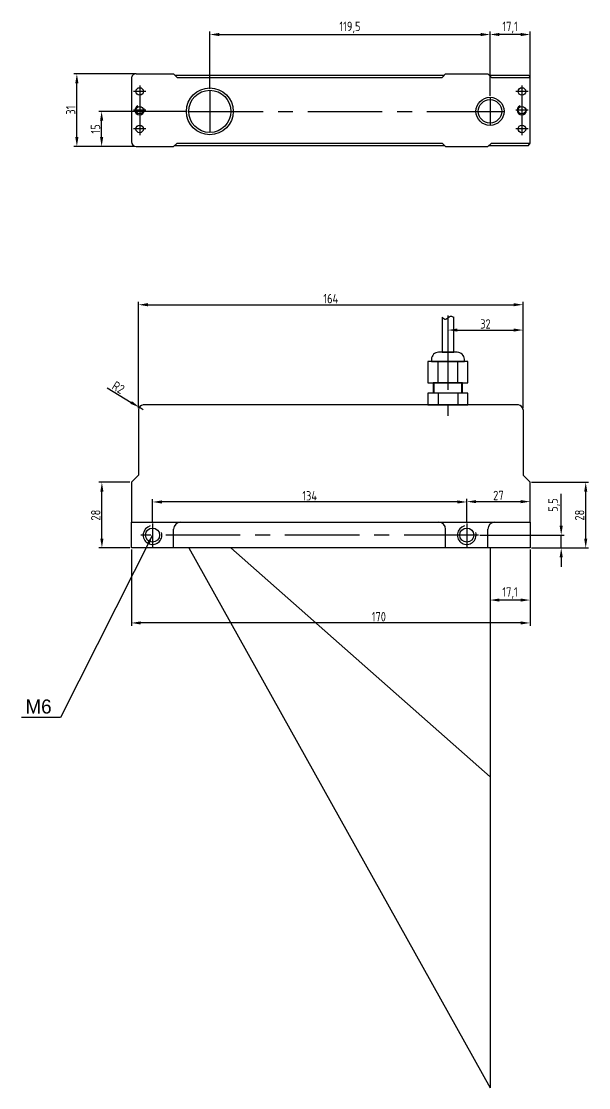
# Model space of a CAD drawing. Header units: millimetres. Extents: x -1175 to 1731, y -317 to 650.
# Drawn here: x 882.8 to 1124.7, y -85.9 to 369.1 of the extents above; entities that cross this region are included whole.
import ezdxf

# ---------------------------------------------------------------- set-up
doc = ezdxf.new("R2010")
doc.units = ezdxf.units.MM
doc.linetypes.add('CENTER', pattern=[50.8, 31.75, -6.35, 6.35, -6.35])
doc.styles.add('GOSTw', font='gostw.shx')
doc.dimstyles.new('Vad-style', dxfattribs={"dimtxt": 4, "dimasz": 4, "dimexe": 1.25, "dimexo": 0.625, "dimtad": 1, "dimdec": 1, "dimtxsty": 'GOSTw', "dimcen": 2.5, "dimclrd": 1, "dimclre": 1, "dimclrt": 1, "dimazin": 0, "dimtfac": 1, "dimtdec": 1, "dimtmove": 0, "dimatfit": 3, "dimfxl": 1, "dimarcsym": 0})

# ---------------------------------------------------------------- blocks, each defined once
blk = doc.blocks.new('*D18')
at = {"color": 1, "lineweight": -2, "transparency": 16777216}
for p, q in [((932.76, 204.03), (932.76, 249.42)), ((936.76, 248.17), (1092.76, 248.17)), ((1096.76, 204.03), (1096.76, 249.42))]:
    blk.add_line(p, q, dxfattribs=at)
at = {"color": 1, "transparency": 16777216}
for points in [[(936.76, 248.84), (936.76, 247.5), (932.76, 248.17)], [(1092.76, 248.84), (1092.76, 247.5), (1096.76, 248.17)]]:
    blk.add_solid(points, dxfattribs=at)
at = {"layer": 'Defpoints', "color": 0, "transparency": 16777216}
for p in [(1096.76, 248.17), (932.76, 203.4), (1096.76, 203.4)]:
    blk.add_point(p, dxfattribs=at)
at = {"color": 1, "transparency": 16777216, "insert": (1014.76, 250.79), "char_height": 4, "attachment_point": 5, "style": 'GOSTw'}
blk.add_mtext('164', dxfattribs=at)
blk = doc.blocks.new('*D19')
at = {"color": 1, "lineweight": -2, "transparency": 16777216}
for p, q in [((919.42, 212.66), (929.62, 206.5)), ((934.76, 203.4), (933.05, 204.44))]:
    blk.add_line(p, q, dxfattribs=at)
at = {"color": 1, "transparency": 16777216}
blk.add_solid([(929.97, 207.07), (929.28, 205.93), (933.05, 204.44)], dxfattribs=at)
at = {"layer": 'Defpoints', "color": 0, "transparency": 16777216}
for p in [(933.05, 204.44), (934.76, 203.4)]:
    blk.add_point(p, dxfattribs=at)
at = {"color": 1, "transparency": 16777216, "insert": (924.17, 212.86), "char_height": 4, "attachment_point": 5, "rotation": 328.8813, "style": 'GOSTw'}
blk.add_mtext('R2', dxfattribs=at)
blk = doc.blocks.new('*D26')
at = {"color": 1, "lineweight": -2, "transparency": 16777216}
for p, q in [((953.56, 330.68), (915.8, 330.68)), ((917.05, 319.67), (917.05, 326.68)), ((931.15, 315.67), (915.8, 315.67))]:
    blk.add_line(p, q, dxfattribs=at)
at = {"color": 1, "transparency": 16777216}
for points in [[(916.38, 326.68), (917.72, 326.68), (917.05, 330.68)], [(916.38, 319.67), (917.72, 319.67), (917.05, 315.67)]]:
    blk.add_solid(points, dxfattribs=at)
at = {"layer": 'Defpoints', "color": 0, "transparency": 16777216}
for p in [(917.05, 330.68), (954.18, 330.68), (931.78, 315.67)]:
    blk.add_point(p, dxfattribs=at)
at = {"color": 1, "transparency": 16777216, "insert": (914.43, 323.17), "char_height": 4, "attachment_point": 5, "rotation": 90, "style": 'GOSTw'}
blk.add_mtext('15', dxfattribs=at)
blk = doc.blocks.new('*D27')
at = {"color": 1, "lineweight": -2, "transparency": 16777216}
for p, q in [((1082.68, 337.29), (1082.68, 364.7)), ((1099.8, 345.21), (1099.8, 364.7)), ((1095.8, 363.45), (1086.68, 363.45))]:
    blk.add_line(p, q, dxfattribs=at)
at = {"color": 1, "transparency": 16777216}
for points in [[(1086.68, 364.12), (1086.68, 362.78), (1082.68, 363.45)], [(1095.8, 364.12), (1095.8, 362.78), (1099.8, 363.45)]]:
    blk.add_solid(points, dxfattribs=at)
at = {"layer": 'Defpoints', "color": 0, "transparency": 16777216}
for p in [(1082.68, 363.45), (1099.8, 344.58), (1082.68, 336.67)]:
    blk.add_point(p, dxfattribs=at)
at = {"color": 1, "transparency": 16777216, "insert": (1091.24, 366.46), "char_height": 4, "attachment_point": 5, "style": 'GOSTw'}
blk.add_mtext('17,1', dxfattribs=at)
blk = doc.blocks.new('*D21')
at = {"color": 1, "lineweight": -2, "transparency": 16777216}
for p, q in [((963.18, 340.3), (963.18, 364.7)), ((1082.68, 337.92), (1082.68, 364.7)), ((967.18, 363.45), (1078.68, 363.45))]:
    blk.add_line(p, q, dxfattribs=at)
at = {"color": 1, "transparency": 16777216}
for points in [[(967.18, 364.12), (967.18, 362.78), (963.18, 363.45)], [(1078.68, 364.12), (1078.68, 362.78), (1082.68, 363.45)]]:
    blk.add_solid(points, dxfattribs=at)
at = {"layer": 'Defpoints', "color": 0, "transparency": 16777216}
for p in [(1082.68, 363.45), (963.18, 339.68), (1082.68, 337.29)]:
    blk.add_point(p, dxfattribs=at)
at = {"color": 1, "transparency": 16777216, "insert": (1022.93, 366.46), "char_height": 4, "attachment_point": 5, "style": 'GOSTw'}
blk.add_mtext('119,5', dxfattribs=at)
blk = doc.blocks.new('*D22')
at = {"color": 1, "lineweight": -2, "transparency": 16777216}
for p, q in [((931.16, 346.68), (905.23, 346.68)), ((906.48, 319.67), (906.48, 342.68)), ((931.15, 315.67), (905.23, 315.67))]:
    blk.add_line(p, q, dxfattribs=at)
at = {"color": 1, "transparency": 16777216}
for points in [[(905.81, 342.68), (907.15, 342.68), (906.48, 346.68)], [(905.81, 319.67), (907.15, 319.67), (906.48, 315.67)]]:
    blk.add_solid(points, dxfattribs=at)
at = {"layer": 'Defpoints', "color": 0, "transparency": 16777216}
for p in [(906.48, 346.68), (931.78, 346.68), (931.78, 315.67)]:
    blk.add_point(p, dxfattribs=at)
at = {"color": 1, "transparency": 16777216, "insert": (903.86, 331.18), "char_height": 4, "attachment_point": 5, "rotation": 90, "style": 'GOSTw'}
blk.add_mtext('31', dxfattribs=at)
blk = doc.blocks.new('*D23')
at = {"color": 1, "lineweight": -2, "transparency": 16777216}
for p, q in [((1099.76, 143.78), (1099.76, 120.92)), ((1082.68, 139.5), (1082.68, 120.92)), ((1095.76, 122.17), (1086.68, 122.17))]:
    blk.add_line(p, q, dxfattribs=at)
at = {"color": 1, "transparency": 16777216}
for points in [[(1086.68, 122.84), (1086.68, 121.51), (1082.68, 122.17)], [(1095.76, 122.84), (1095.76, 121.51), (1099.76, 122.17)]]:
    blk.add_solid(points, dxfattribs=at)
at = {"layer": 'Defpoints', "color": 0, "transparency": 16777216}
for p in [(1099.76, 144.4), (1082.68, 140.13), (1082.68, 122.17)]:
    blk.add_point(p, dxfattribs=at)
at = {"color": 1, "transparency": 16777216, "insert": (1091.22, 125.18), "char_height": 4, "attachment_point": 5, "style": 'GOSTw'}
blk.add_mtext('17,1', dxfattribs=at)
blk = doc.blocks.new('*D24')
at = {"color": 1, "lineweight": -2, "transparency": 16777216}
for p, q in [((929.76, 143.78), (929.76, 111.16)), ((1099.76, 143.78), (1099.76, 111.16)), ((1095.76, 112.41), (933.76, 112.41))]:
    blk.add_line(p, q, dxfattribs=at)
at = {"color": 1, "transparency": 16777216}
for points in [[(933.76, 113.08), (933.76, 111.74), (929.76, 112.41)], [(1095.76, 113.08), (1095.76, 111.74), (1099.76, 112.41)]]:
    blk.add_solid(points, dxfattribs=at)
at = {"layer": 'Defpoints', "color": 0, "transparency": 16777216}
for p in [(929.76, 144.4), (1099.76, 144.4), (929.76, 112.41)]:
    blk.add_point(p, dxfattribs=at)
at = {"color": 1, "transparency": 16777216, "insert": (1035.26, 115.04), "char_height": 4, "attachment_point": 5, "style": 'GOSTw'}
blk.add_mtext('170', dxfattribs=at)
blk = doc.blocks.new('*D25')
at = {"color": 1, "lineweight": -2, "transparency": 16777216}
for p, q in [((929.13, 172.4), (915.92, 172.4)), ((917.17, 148.4), (917.17, 168.4)), ((929.13, 144.4), (915.92, 144.4))]:
    blk.add_line(p, q, dxfattribs=at)
at = {"color": 1, "transparency": 16777216}
for points in [[(916.5, 168.4), (917.83, 168.4), (917.17, 172.4)], [(916.5, 148.4), (917.83, 148.4), (917.17, 144.4)]]:
    blk.add_solid(points, dxfattribs=at)
at = {"layer": 'Defpoints', "color": 0, "transparency": 16777216}
for p in [(917.17, 172.4), (929.76, 172.4), (929.76, 144.4)]:
    blk.add_point(p, dxfattribs=at)
at = {"color": 1, "transparency": 16777216, "insert": (914.54, 158.4), "char_height": 4, "attachment_point": 5, "rotation": 90, "style": 'GOSTw'}
blk.add_mtext('28', dxfattribs=at)
blk = doc.blocks.new('*D20')
at = {"color": 1, "lineweight": -2, "transparency": 16777216}
for p, q in [((1100.38, 172.4), (1124.75, 172.4)), ((1123.5, 148.4), (1123.5, 168.4)), ((1100.38, 144.4), (1124.75, 144.4))]:
    blk.add_line(p, q, dxfattribs=at)
at = {"color": 1, "transparency": 16777216}
for points in [[(1122.83, 168.4), (1124.17, 168.4), (1123.5, 172.4)], [(1122.83, 148.4), (1124.17, 148.4), (1123.5, 144.4)]]:
    blk.add_solid(points, dxfattribs=at)
at = {"layer": 'Defpoints', "color": 0, "transparency": 16777216}
for p in [(1099.76, 172.4), (1123.5, 172.4), (1099.76, 144.4)]:
    blk.add_point(p, dxfattribs=at)
at = {"color": 1, "transparency": 16777216, "insert": (1120.87, 158.4), "char_height": 4, "attachment_point": 5, "rotation": 90, "style": 'GOSTw'}
blk.add_mtext('28', dxfattribs=at)
blk = doc.blocks.new('*D28')
at = {"color": 1, "lineweight": -2, "transparency": 16777216}
for p, q in [((1064.73, 242.94), (1064.73, 236.11)), ((1068.73, 237.36), (1092.76, 237.36)), ((1096.76, 204.03), (1096.76, 238.61))]:
    blk.add_line(p, q, dxfattribs=at)
at = {"color": 1, "transparency": 16777216}
for points in [[(1068.73, 238.03), (1068.73, 236.7), (1064.73, 237.36)], [(1092.76, 238.03), (1092.76, 236.7), (1096.76, 237.36)]]:
    blk.add_solid(points, dxfattribs=at)
at = {"layer": 'Defpoints', "color": 0, "transparency": 16777216}
for p in [(1064.73, 243.56), (1096.76, 237.36), (1096.76, 203.4)]:
    blk.add_point(p, dxfattribs=at)
at = {"color": 1, "transparency": 16777216, "insert": (1080.74, 239.99), "char_height": 4, "attachment_point": 5, "style": 'GOSTw'}
blk.add_mtext('32', dxfattribs=at)
blk = doc.blocks.new('*D59')
at = {"color": 1, "lineweight": -2, "transparency": 16777216}
for p, q in [((1072.76, 155.53), (1072.76, 165.41)), ((1076.76, 164.16), (1095.76, 164.16)), ((1099.76, 159.92), (1099.76, 165.41))]:
    blk.add_line(p, q, dxfattribs=at)
at = {"color": 1, "transparency": 16777216}
for points in [[(1076.76, 164.83), (1076.76, 163.49), (1072.76, 164.16)], [(1095.76, 164.83), (1095.76, 163.49), (1099.76, 164.16)]]:
    blk.add_solid(points, dxfattribs=at)
at = {"layer": 'Defpoints', "color": 0, "transparency": 16777216}
for p in [(1099.76, 164.16), (1099.76, 159.29), (1072.76, 154.9)]:
    blk.add_point(p, dxfattribs=at)
at = {"color": 1, "transparency": 16777216, "insert": (1086.26, 166.79), "char_height": 4, "attachment_point": 5, "style": 'GOSTw'}
blk.add_mtext('27', dxfattribs=at)
blk = doc.blocks.new('*D60')
at = {"color": 1, "lineweight": -2, "transparency": 16777216}
for p, q in [((938.76, 155.53), (938.76, 165.27)), ((1068.76, 164.02), (942.76, 164.02)), ((1072.76, 155.53), (1072.76, 165.27))]:
    blk.add_line(p, q, dxfattribs=at)
at = {"color": 1, "transparency": 16777216}
for points in [[(942.76, 164.69), (942.76, 163.36), (938.76, 164.02)], [(1068.76, 164.69), (1068.76, 163.36), (1072.76, 164.02)]]:
    blk.add_solid(points, dxfattribs=at)
at = {"layer": 'Defpoints', "color": 0, "transparency": 16777216}
for p in [(938.76, 164.02), (938.76, 154.9), (1072.76, 154.9)]:
    blk.add_point(p, dxfattribs=at)
at = {"color": 1, "transparency": 16777216, "insert": (1005.76, 166.65), "char_height": 4, "attachment_point": 5, "style": 'GOSTw'}
blk.add_mtext('134', dxfattribs=at)
blk = doc.blocks.new('*D61')
at = {"color": 1, "lineweight": -2, "transparency": 16777216}
for p, q in [((1113.04, 153.9), (1113.04, 167.53)), ((1078.39, 149.9), (1114.29, 149.9)), ((1113.04, 144.4), (1113.04, 149.9)), ((1100.38, 144.4), (1114.29, 144.4)), ((1113.04, 140.4), (1113.04, 136.4))]:
    blk.add_line(p, q, dxfattribs=at)
at = {"color": 1, "transparency": 16777216}
for points in [[(1112.37, 153.9), (1113.71, 153.9), (1113.04, 149.9)], [(1112.37, 140.4), (1113.71, 140.4), (1113.04, 144.4)]]:
    blk.add_solid(points, dxfattribs=at)
at = {"layer": 'Defpoints', "color": 0, "transparency": 16777216}
for p in [(1077.76, 149.9), (1113.04, 149.9), (1099.76, 144.4)]:
    blk.add_point(p, dxfattribs=at)
at = {"color": 1, "transparency": 16777216, "insert": (1110.03, 162.72), "char_height": 4, "attachment_point": 5, "rotation": 90, "style": 'GOSTw'}
blk.add_mtext('5,5', dxfattribs=at)

msp = doc.modelspace()

# ---------------------------------------------------------------- linework, layer by layer
at = {"color": 0}
for p, q in [((931.78, 346.68), (947.76, 346.68)), ((948.26, 346.18), (1063.26, 346.17)), ((1063.76, 346.67), (1081.76, 346.66)), ((1082.26, 346.16), (1099.12, 346.16)), ((929.78, 344.68), (929.78, 317.67)), ((949.26, 345.18), (1062.26, 345.17)), ((1083.26, 345.16), (1099.74, 345.16)), ((1099.8, 317.67), (1099.8, 344.58)), ((931.78, 315.67), (947.76, 315.67)), ((948.26, 316.17), (1063.26, 316.17)), ((949.26, 317.17), (1062.26, 317.17)), ((1063.76, 315.67), (1081.76, 315.67)), ((1082.26, 316.17), (1099.12, 316.17)), ((1083.26, 317.17), (1099.74, 317.17)), ((929.76, 144.4), (929.76, 155.4)), ((929.76, 155.4), (1099.76, 155.4)), ((1099.76, 155.4), (1099.76, 144.4)), ((947.76, 144.4), (947.76, 152.4)), ((1063.76, 144.4), (1063.76, 152.4)), ((1081.76, 144.4), (1081.76, 152.4)), ((1099.76, 144.4), (929.76, 144.4))]:
    msp.add_line(p, q, dxfattribs=at)
for p, q in [((947.76, 346.68), (949.26, 345.18)), ((1063.76, 346.67), (1062.26, 345.17)), ((1081.76, 346.66), (1083.26, 345.16)), ((947.76, 315.67), (949.26, 317.17)), ((1063.76, 315.67), (1062.26, 317.17)), ((1081.76, 315.67), (1083.26, 317.17)), ((1060.52, 214.9), (1060.52, 223.9)), ((1068.93, 214.9), (1068.93, 223.9)), ((1070.98, 214.9), (1058.48, 214.9)), ((1058.48, 214.9), (1058.48, 210.4)), ((1070.98, 210.4), (1070.98, 214.9)), ((1060.52, 210.4), (1060.52, 205.4)), ((1068.93, 210.4), (1068.93, 205.4)), ((1094.76, 205.4), (934.76, 205.4)), ((932.76, 203.4), (932.76, 175.4)), ((1096.76, 203.4), (1096.76, 175.4)), ((929.76, 172.4), (932.76, 175.4)), ((1099.76, 172.4), (1096.76, 175.4)), ((929.76, 172.4), (929.76, 155.4)), ((1099.76, 155.4), (1099.76, 172.4)), ((929.76, 155.4), (1099.76, 155.4))]:
    msp.add_line(p, q)
at = {"color": 4}
for p, q in [((933.27, 341.77), (933.27, 320.57)), ((1096.3, 341.77), (1096.3, 320.57)), ((935.87, 339.17), (930.67, 339.17)), ((1098.9, 339.17), (1093.7, 339.17)), ((935.87, 331.17), (930.67, 331.17)), ((1098.9, 331.17), (1093.7, 331.17)), ((935.87, 323.17), (930.67, 323.17)), ((1098.9, 323.17), (1093.7, 323.17))]:
    msp.add_line(p, q, dxfattribs=at)
at = {"color": 4, "linetype": 'CENTER'}
for p, q in [((963.18, 339.68), (963.18, 321.68)), ((1082.68, 336.67), (1082.68, 324.67)), ((954.18, 330.68), (1077.68, 330.67)), ((1076.68, 330.67), (1088.68, 330.67)), ((1064.73, 243.56), (1064.73, 200.7)), ((938.76, 154.9), (938.76, 144.9)), ((1072.76, 154.9), (1072.76, 144.9)), ((1077.76, 149.9), (933.76, 149.9))]:
    msp.add_line(p, q, dxfattribs=at)
at = {"color": 3}
for p, q in [((1058.78, 214.9), (1058.78, 210.4)), ((1070.68, 210.4), (1070.68, 214.9))]:
    msp.add_line(p, q, dxfattribs=at)
at = {"color": 1}
for p, q in [((954.18, 144.4), (1082.68, -85.86)), ((972.18, 144.4), (1082.68, 46.82)), ((1082.68, 144.4), (1082.68, -85.86))]:
    msp.add_line(p, q, dxfattribs=at)
msp.add_lwpolyline([(1062.23, 242.9), (1062.23, 227.9), (1067.23, 227.9), (1067.23, 242.9)])
msp.add_lwpolyline([(1057.73, 223.9), (1071.73, 223.9), (1071.73, 224.9, 0.414214), (1068.73, 227.9), (1060.73, 227.9, 0.414214), (1057.73, 224.9)], format="xyb", close=True)
for points in [[(1056.23, 214.9), (1073.23, 214.9), (1073.23, 223.9), (1056.23, 223.9)], [(1056.23, 205.4), (1073.23, 205.4), (1073.23, 210.4), (1056.23, 210.4)]]:
    msp.add_lwpolyline(points, close=True)
at = {"color": 0}
for centre, radius in [((933.27, 339.17), 1.6), ((963.18, 330.68), 9), ((1096.3, 339.17), 1.6), ((1082.68, 330.67), 5), ((933.27, 323.17), 1.6), ((1096.3, 323.17), 1.6)]:
    msp.add_circle(centre, radius, dxfattribs=at)
for centre, radius in [((963.18, 330.68), 10), ((1082.68, 330.67), 6), ((933.27, 331.17), 1.6), ((1096.3, 331.17), 1.6), ((938.76, 149.9), 3), ((1072.76, 149.9), 3)]:
    msp.add_circle(centre, radius)
for centre, radius, start, end in [((931.78, 344.68), 2, 89.9923, 179.9923), ((1097.8, 344.66), 2, 359.9923, 48.5827), ((931.78, 317.67), 2, 180, 270), ((1097.8, 317.67), 2, 311.4096, 0), ((950.76, 152.4), 3, 90, 180), ((1060.76, 152.4), 3, 0, 90), ((1084.76, 152.4), 3, 90, 180)]:
    msp.add_arc(centre, radius, start, end, dxfattribs=at)
at = {"color": 3}
for centre, radius, start, end in [((933.27, 331.17), 2, 111.7917, 21.1427), ((1096.3, 331.17), 2, 111.7917, 21.1427), ((938.76, 149.9), 4, 104.0077, 15.699), ((1072.76, 149.9), 4, 104.0077, 15.699)]:
    msp.add_arc(centre, radius, start, end, dxfattribs=at)
for centre, start, end in [((934.76, 203.4), 90, 180), ((1094.76, 203.4), 0, 90)]:
    msp.add_arc(centre, 2, start, end)
msp.add_open_spline([(1062.23, 242.9), (1062.7, 242.44), (1063.89, 241.29), (1065.47, 243.68), (1066.77, 243.11), (1067.23, 242.9)], degree=3, knots=[0, 0, 0, 0, 1.689409, 4.234515, 5.629652, 5.629652, 5.629652, 5.629652], dxfattribs=at)

# ---------------------------------------------------------------- texts
at = {"color": 1}
msp.add_text('M6', height=6, dxfattribs=at).set_placement((884.57, 73.75))

# ---------------------------------------------------------------- dimensions: what is measured, and where the dimension line sits
for base, p1, p2, picture, middle in [((1082.68, 363.45), (963.18, 339.68), (1082.68, 337.29), '*D21', (1022.93, 366.46)), ((1082.68, 363.45), (1099.8, 344.58), (1082.68, 336.67), '*D27', (1091.24, 366.46)), ((1096.76, 248.17), (932.76, 203.4), (1096.76, 203.4), '*D18', (1014.76, 250.79)), ((1096.76, 237.36), (1064.73, 243.56), (1096.76, 203.4), '*D28', (1080.74, 239.99)), ((938.76, 164.02), (1072.76, 154.9), (938.76, 154.9), '*D60', (1005.76, 166.65)), ((1099.76, 164.16), (1072.76, 154.9), (1099.76, 159.29), '*D59', (1086.26, 166.79)), ((1082.68, 122.17), (1099.76, 144.4), (1082.68, 140.13), '*D23', (1091.22, 125.18))]:
    dim = msp.add_linear_dim(base=base, p1=p1, p2=p2, dimstyle='Vad-style')
    dim.commit()
    dim.dimension.update_dxf_attribs({"geometry": picture, "text_midpoint": middle})
for base, p1, p2, picture, middle in [((906.48, 346.68), (931.78, 315.67), (931.78, 346.68), '*D22', (903.86, 331.18)), ((917.05, 330.68), (931.78, 315.67), (954.18, 330.68), '*D26', (914.43, 323.17)), ((917.17, 172.4), (929.76, 144.4), (929.76, 172.4), '*D25', (914.54, 158.4)), ((1123.5, 172.4), (1099.76, 144.4), (1099.76, 172.4), '*D20', (1120.87, 158.4)), ((1113.04, 149.9), (1099.76, 144.4), (1077.76, 149.9), '*D61', (1110.03, 162.72))]:
    dim = msp.add_linear_dim(base=base, p1=p1, p2=p2, angle=90, dimstyle='Vad-style')
    dim.commit()
    dim.dimension.update_dxf_attribs({"geometry": picture, "text_midpoint": middle})
dim = msp.add_radius_dim(center=(934.76, 203.4), mpoint=(933.05, 204.44), dimstyle='Vad-style')
dim.commit()
dim.dimension.update_dxf_attribs({"geometry": '*D19', "text_midpoint": (924.17, 212.86)})
dim = msp.add_linear_dim(base=(929.76, 112.41), p1=(1099.76, 144.4), p2=(929.76, 144.4), dimstyle='Vad-style')
dim.commit()
dim.dimension.update_dxf_attribs({"geometry": '*D24', "text_midpoint": (1035.26, 112.41), "dimtype": 160})

# ---------------------------------------------------------------- leaders
msp.add_leader([(938.76, 149.9), (899.52, 72.12), (882.81, 72.12)], dimstyle='Vad-style', override={"dimgap": 0.625, "dimtad": 0})

doc.saveas('drawing.dxf')
